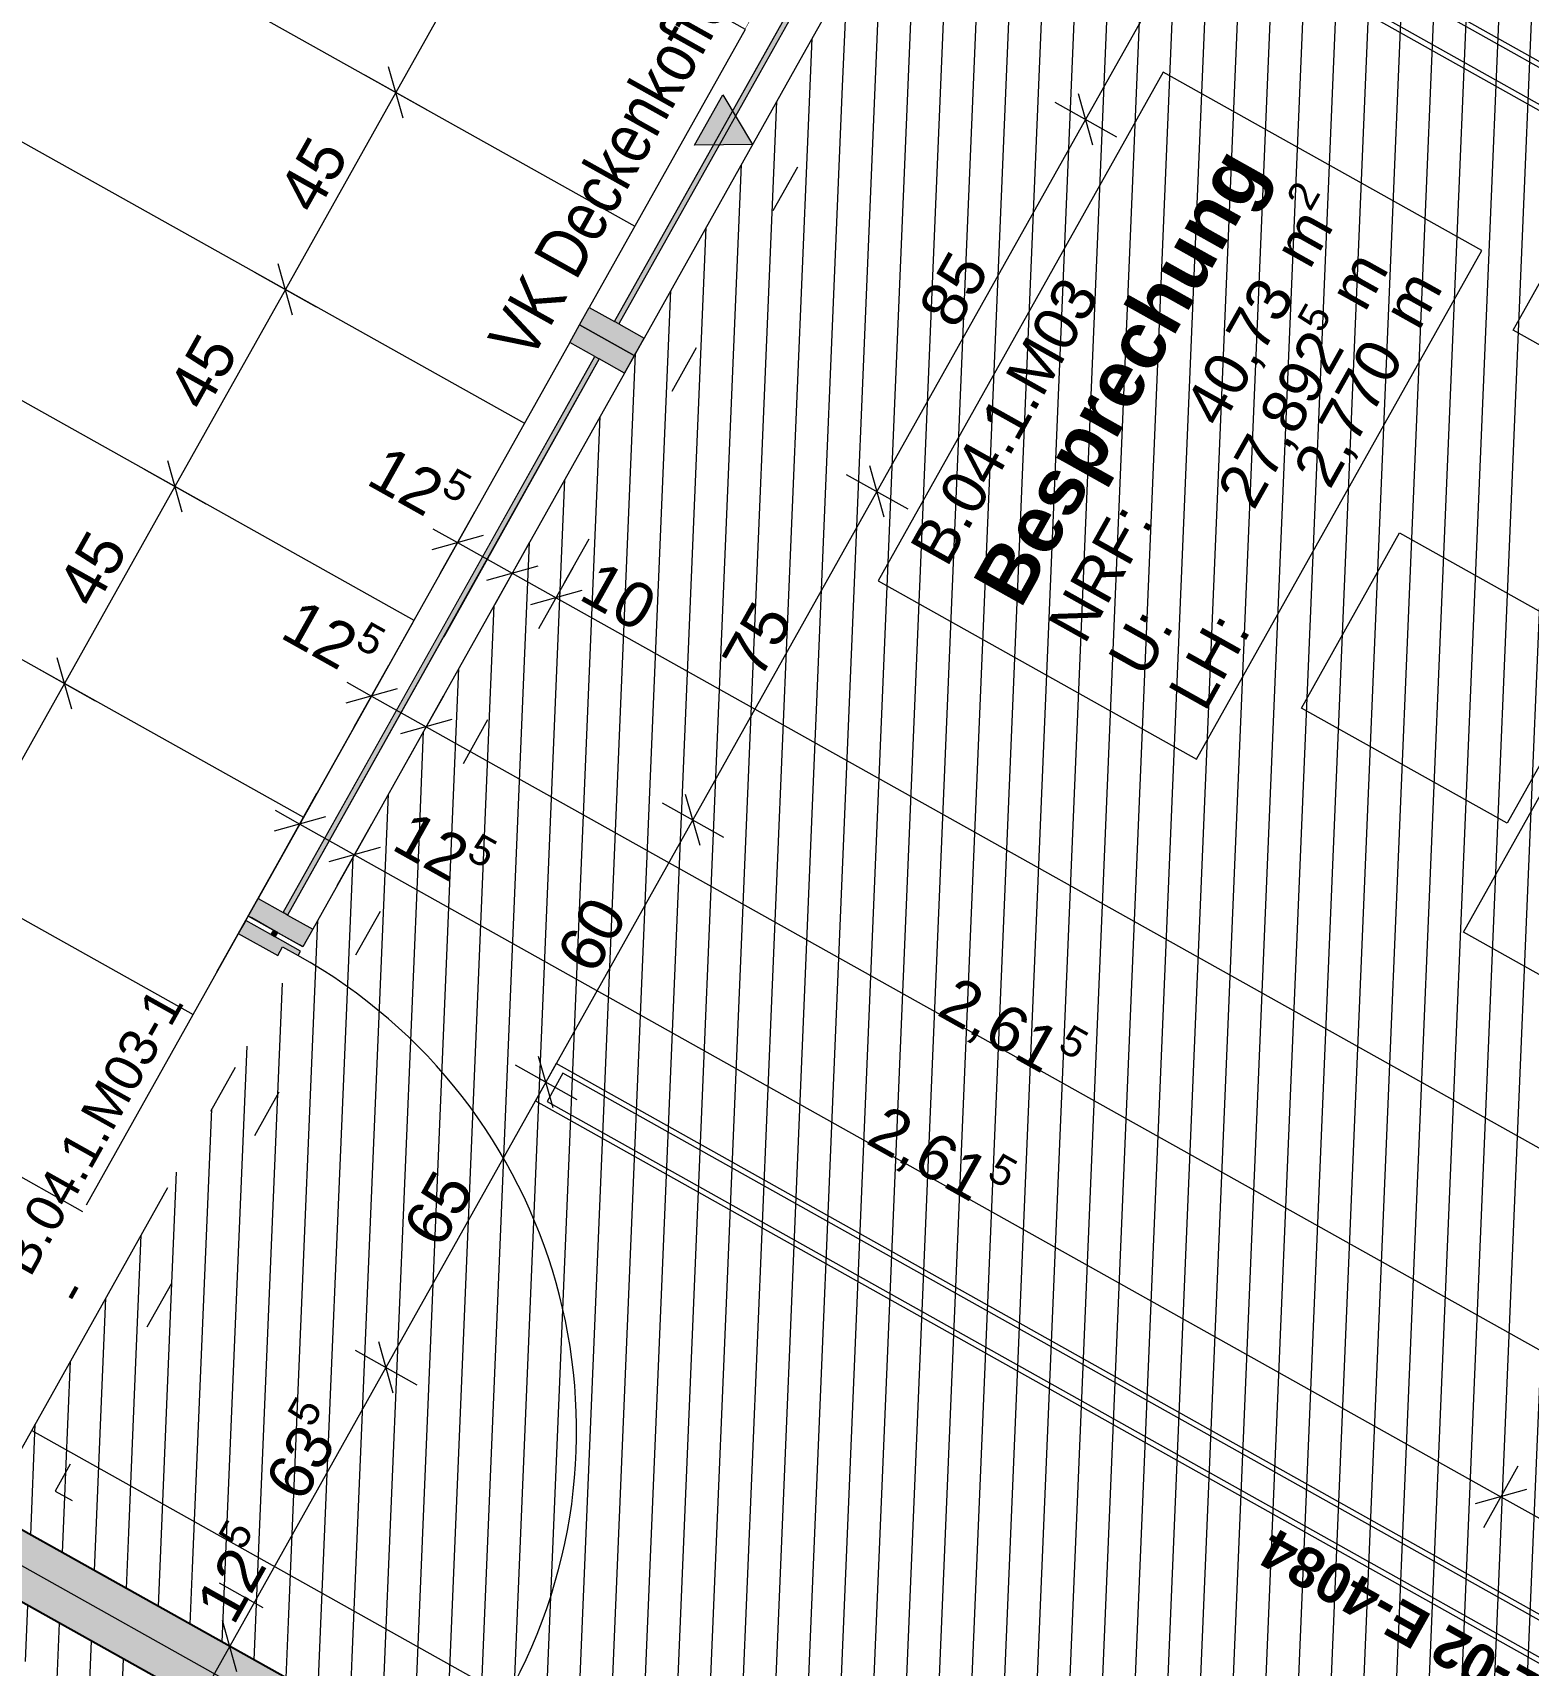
# Model space of a CAD drawing. Header units: metres. Extents: x -27.1 to 50.1, y 105.7 to 163.4.
# Drawn here: x -11.819 to -8.84, y 118.4 to 121.653 of the extents above; entities that cross this region are included whole.
import ezdxf

# ---------------------------------------------------------------- set-up
doc = ezdxf.new("R2010")
doc.units = ezdxf.units.M
doc.header["$MEASUREMENT"] = 0
for name, pattern in [('Punktlinie_ eng', [0.00075, 0, -0.00075]), ('Strichlinie-über-Schnitt', [0.0023, 0.0008, -0.0015]), ('Strichpunktlinie', [0.006703, 0.003528, -0.001764, 0, -0.001411]), ('Wipeout_Contour', [1, 0, -1])]:
    doc.linetypes.add(name, pattern=pattern)
for name, color, linetype in [('00  Raster', 7, 'Continuous'), ('20  Decke Abhangdecke', 7, 'Continuous'), ('20  Decke Abhangdecke_Deckschraffur', 7, 'Continuous'), ('20  Deckenspiegel + Einbauten', 7, 'Continuous'), ('20  Wand Leichtbau', 7, 'Continuous'), ('20 Wand Leichtbau MIETERAUSBAU', 7, 'Continuous'), ('40  Bemaßung 1_ 50 Deckenspiegel', 7, 'Continuous'), ('40 Text Ausbau 1_50 Deckenspiegel', 7, 'Continuous'), ('50 NUF - Raumstempel MIETERAUSBAU', 7, 'Continuous'), ('Neubau_20  Decke Abhangdecke', 7, 'Continuous'), ('Neubau_20  Decke Abhangdecke_Deckschraffur', 7, 'Continuous'), ('Neubau_20  Deckenspiegel + Einbauten', 7, 'Continuous'), ('Neubau_20  Möbel', 7, 'Continuous'), ('Neubau_20 Wand Leichtbau MIETERAUSBAU', 7, 'Continuous'), ('Neubau_20 Wand Leichtbau MIETERAUSBAU_Deckschraffur', 7, 'Continuous'), ('Neubau_20 Wand Leichtbau MIETERAUSBAU_Fenster', 7, 'Continuous'), ('Neubau_20 Wand Leichtbau MIETERAUSBAU_Schnittschraffur', 7, 'Continuous'), ('Neubau_20 Wand Leichtbau MIETERAUSBAU_Tür', 7, 'Continuous'), ('Neubau_40  Bemaßung 1_ 50 Deckenspiegel', 7, 'Continuous'), ('Neubau_40 Text Ausbau 1_50 Deckenspiegel', 7, 'Continuous'), ('Neubau_50 NUF - Raumstempel MIETERAUSBAU', 7, 'Continuous')]:
    doc.layers.add(name, color=color, linetype=linetype)
doc.styles.add('ERSTELLTER_STIL_1', font='arial.ttf')
doc.styles.add('ERSTELLTER_STIL_2', font='arial.ttf')
doc.styles.add('ERSTELLTER_STIL_3', font='')
doc.styles.get('ERSTELLTER_STIL_3').set_extended_font_data('Arial Narrow')
pattern_1 = [(87.605446, (0, 0), (-0.06494324, 0.002715745), [])]

msp = doc.modelspace()

# ---------------------------------------------------------------- hatches: boundary and pattern name
at = {"layer": 'Neubau_20  Decke Abhangdecke_Deckschraffur', "linetype": 'Continuous', "lineweight": 18, "true_color": 0xffd5aa}
h = msp.add_hatch(dxfattribs=at)
h.set_pattern_fill('Mauerwerk_0001', color=41, style=0, pattern_type=2)
h.set_pattern_definition(pattern_1)
h.paths.add_polyline_path([(-8.507, 124.7815), (-11.9098, 118.7084), (-7.6128, 116.3019), (-7.5387, 116.4341), (-7.1636, 116.2239), (-4.7342, 120.5597), (-5.1093, 120.7699), (-4.8992, 121.145), (-4.524, 120.9348), (-3.786, 122.2521), (-8.4581, 124.8688)])
h.paths.add_polyline_path([(-7.6516, 116.4372), (-11.7737, 118.7468), (-8.4198, 124.7327), (-4.2977, 122.4231)], flags=0)
h = msp.add_hatch(dxfattribs=at)
h.set_pattern_fill('Mauerwerk_0001', color=41, style=0, pattern_type=2)
h.set_pattern_definition(pattern_1)
h.paths.add_polyline_path([(-8.4198, 124.7327), (-11.7737, 118.7468), (-7.6516, 116.4372), (-4.2977, 122.4231)])
h = msp.add_hatch(dxfattribs=at)
h.set_pattern_fill('Mauerwerk_0001', color=41, style=0, pattern_type=2)
h.set_pattern_definition(pattern_1)
h.paths.add_polyline_path([(-13.6503, 119.5403), (-16.7847, 113.9461), (-15.1708, 113.0418), (-10.896, 110.6467), (-10.4337, 110.3876), (-7.3738, 115.8488), (-7.7489, 116.059), (-7.6739, 116.1928), (-11.9709, 118.5994), (-12.0799, 118.6605)])
h.paths.add_polyline_path([(-10.8472, 110.7339), (-16.6486, 113.9845), (-13.6119, 119.4042), (-7.8105, 116.1537)], flags=0)
at = {"layer": 'Neubau_20 Wand Leichtbau MIETERAUSBAU_Schnittschraffur', "linetype": 'Continuous', "lineweight": 0, "true_color": 0xffffff}
msp.add_hatch(color=7, dxfattribs=at).paths.add_polyline_path([(-11.3442, 119.8559), (-11.3355, 119.851), (-11.3306, 119.8597), (-11.3393, 119.8646)])
at = {"layer": 'Neubau_20 Wand Leichtbau MIETERAUSBAU_Schnittschraffur', "linetype": 'Continuous', "lineweight": 18}
msp.add_hatch(color=9, dxfattribs=at).paths.add_polyline_path([(-11.9098, 118.7084), (-11.9709, 118.5994), (-7.6608, 116.1855), (-7.6303, 116.24), (-7.5997, 116.2946)])

# ---------------------------------------------------------------- linework, layer by layer
at = {"layer": '20  Wand Leichtbau', "color": 7, "linetype": 'Strichlinie-über-Schnitt', "lineweight": 18, "ltscale": 1000, "flags": 128}
for points in [[(-6.8241, 128.0409), (-12.0494, 118.715)], [(-11.9403, 118.6539), (-6.715, 127.9798)]]:
    msp.add_lwpolyline(points, dxfattribs=at)
at = {"layer": '40  Bemaßung 1_ 50 Deckenspiegel', "color": 7, "linetype": 'Continuous', "lineweight": 13, "ltscale": 1000}
for p, q in [((-9.4773, 121.9164), (-9.7219, 121.4799)), ((-9.7832, 121.5143), (-9.6606, 121.4455)), ((-9.7075, 121.4288), (-9.7363, 121.5309)), ((-9.7219, 121.4799), (-10.1374, 120.7384)), ((-10.123, 120.6873), (-10.1518, 120.7894)), ((-10.1987, 120.7727), (-10.076, 120.704)), ((-10.1374, 120.7384), (-10.504, 120.0841)), ((-10.5653, 120.1184), (-10.4426, 120.0497)), ((-10.4896, 120.033), (-10.5184, 120.1351)), ((-10.504, 120.0841), (-10.7967, 119.5617)), ((-10.858, 119.596), (-10.7353, 119.5273)), ((-10.7823, 119.5106), (-10.8111, 119.6127)), ((-10.7967, 119.5617), (-11.1152, 118.9932)), ((-11.1008, 118.9421), (-11.1296, 119.0442)), ((-11.1766, 119.0275), (-11.0539, 118.9588)), ((-11.1152, 118.9932), (-11.4262, 118.438)), ((-8.9291, 118.6743), (-8.8604, 118.797)), ((-8.8437, 118.75), (-8.9458, 118.7213)), ((-8.8947, 118.7357), (-6.6937, 117.5024)), ((-11.4119, 118.387), (-11.4406, 118.4891)), ((-11.4876, 118.4724), (-11.3649, 118.4037)), ((-11.4262, 118.438), (-11.4873, 118.329))]:
    msp.add_line(p, q, dxfattribs=at)
at = {"layer": 'Neubau_20  Decke Abhangdecke', "color": 7, "linetype": 'Punktlinie_ eng', "lineweight": 13, "ltscale": 1000, "flags": 128}
for points in [[(-8.507, 124.7815), (-11.9098, 118.7084), (-7.6128, 116.3019), (-7.5387, 116.4341), (-7.1636, 116.2239), (-4.7342, 120.5597), (-5.1093, 120.7699), (-4.8992, 121.145), (-4.524, 120.9348), (-3.786, 122.2521), (-8.4581, 124.8688)], [(-7.6516, 116.4372), (-11.7737, 118.7468), (-8.4198, 124.7327), (-4.2977, 122.4231)], [(-8.4198, 124.7327), (-11.7737, 118.7468), (-7.6516, 116.4372), (-4.2977, 122.4231)], [(-13.6503, 119.5403), (-16.7847, 113.9461), (-15.1708, 113.0418), (-10.896, 110.6467), (-10.4337, 110.3876), (-7.3738, 115.8488), (-7.7489, 116.059), (-7.6739, 116.1928), (-11.9709, 118.5994), (-12.0799, 118.6605)]]:
    msp.add_lwpolyline(points, close=True, dxfattribs=at)
at = {"layer": 'Neubau_20  Deckenspiegel + Einbauten', "color": 7, "linetype": 'Continuous', "lineweight": 13, "ltscale": 1000, "flags": 128}
for points in [[(-9.4981, 121.8794), (-5.899, 119.8619), (-5.8574, 119.936), (-9.4565, 121.9535)], [(-9.4746, 121.8782), (-5.9122, 119.8813), (-5.8809, 119.9371), (-9.4433, 121.9341)], [(-10.8175, 119.5246), (-7.2183, 117.5071), (-7.1768, 117.5812), (-10.7759, 119.5987)], [(-10.794, 119.5235), (-7.2315, 117.5265), (-7.2002, 117.5823), (-10.7627, 119.5793)]]:
    msp.add_lwpolyline(points, close=True, dxfattribs=at)
at = {"layer": 'Neubau_20  Möbel', "color": 9, "linetype": 'Continuous', "lineweight": 18, "ltscale": 1000, "flags": 128}
for points in [[(-7.7478, 119.1765), (-8.9691, 119.8608), (-7.7033, 122.1199), (-6.482, 121.4356)], [(-8.2646, 121.1795), (-8.4602, 120.8305), (-8.8702, 121.0603), (-8.6747, 121.4092)], [(-8.6866, 120.4264), (-8.8821, 120.0775), (-9.2921, 120.3072), (-9.0966, 120.6562)]]:
    msp.add_lwpolyline(points, close=True, dxfattribs=at)
at = {"layer": 'Neubau_20 Wand Leichtbau MIETERAUSBAU', "color": 7, "linetype": 'Continuous', "lineweight": 13, "ltscale": 1000}
for p, q in [((-11.3825, 119.8888), (-11.3895, 119.8927)), ((-11.335, 119.8622), (-11.3825, 119.8888)), ((-11.2874, 119.8355), (-11.335, 119.8622)), ((-11.2805, 119.8316), (-11.2874, 119.8355))]:
    msp.add_line(p, q, dxfattribs=at)
at = {"layer": 'Neubau_20 Wand Leichtbau MIETERAUSBAU', "color": 7, "linetype": 'Continuous', "lineweight": 25, "ltscale": 1000, "flags": 128}
for points in [[(-7.5997, 116.2946), (-11.9098, 118.7084)], [(-11.9709, 118.5994), (-7.6608, 116.1855)]]:
    msp.add_lwpolyline(points, dxfattribs=at)
at = {"layer": 'Neubau_20 Wand Leichtbau MIETERAUSBAU_Tür', "color": 7, "linetype": 'Continuous', "lineweight": 18, "ltscale": 1000}
for p, q in [((-11.3944, 119.884), (-11.4091, 119.8578)), ((-11.4091, 119.8578), (-11.3305, 119.8138)), ((-11.3393, 119.8646), (-11.3442, 119.8559)), ((-11.3306, 119.8597), (-11.3442, 119.8559)), ((-11.3442, 119.8559), (-11.3355, 119.851)), ((-11.3306, 119.8597), (-11.3393, 119.8646)), ((-11.3393, 119.8646), (-11.3355, 119.851)), ((-11.3355, 119.851), (-11.3306, 119.8597)), ((-11.3305, 119.8138), (-11.3208, 119.8313)), ((-11.3208, 119.8313), (-11.2902, 119.8142)), ((-11.2902, 119.8142), (-11.2853, 119.8229)), ((-11.8206, 118.8676), (-10.874, 118.3373))]:
    msp.add_line(p, q, dxfattribs=at)
at = {"layer": 'Neubau_20 Wand Leichtbau MIETERAUSBAU_Tür', "color": 7, "linetype": 'Continuous', "lineweight": 13, "ltscale": 1000}
msp.add_line((-11.2805, 119.8316), (-11.2874, 119.8355), dxfattribs=at)
msp.add_line((-11.2805, 119.8316), (-11.2874, 119.8355), dxfattribs=at)
msp.add_arc((-11.8206, 118.8676), 1.085, 330.738, 60.738, dxfattribs=at)
at = {"layer": 'Neubau_40  Bemaßung 1_ 50 Deckenspiegel', "color": 7, "linetype": 'Continuous', "lineweight": 13, "ltscale": 1000}
for p, q in [((-10.8755, 121.9263), (-11.0954, 121.5338)), ((-11.1568, 121.5681), (-11.0341, 121.4994)), ((-11.081, 121.4827), (-11.1098, 121.5848)), ((-11.0954, 121.5338), (-11.3154, 121.1412)), ((-11.301, 121.0901), (-11.3298, 121.1922)), ((-11.3767, 121.1756), (-11.254, 121.1068)), ((-11.3154, 121.1412), (-11.5353, 120.7486)), ((-11.521, 120.6976), (-11.5497, 120.7997)), ((-11.5967, 120.783), (-11.474, 120.7142)), ((-11.5353, 120.7486), (-11.7553, 120.356)), ((-11.7409, 120.305), (-11.7697, 120.4071)), ((-11.8166, 120.3904), (-11.694, 120.3217)), ((-11.7553, 120.356), (-11.9753, 119.9635))]:
    msp.add_line(p, q, dxfattribs=at)
at = {"layer": 'Neubau_50 NUF - Raumstempel MIETERAUSBAU', "color": 7, "linetype": 'Continuous', "lineweight": 13, "ltscale": 1000}
for p, q in [((-9.5671, 121.5742), (-10.1351, 120.5603)), ((-8.933, 121.219), (-9.5671, 121.5742)), ((-9.5011, 120.2051), (-8.933, 121.219)), ((-10.1351, 120.5603), (-9.5011, 120.2051))]:
    msp.add_line(p, q, dxfattribs=at)

# ---------------------------------------------------------------- texts
at = {"layer": '20  Deckenspiegel + Einbauten', "color": 7, "linetype": 'Continuous', "lineweight": 13, "insert": (-9.0819, 118.4366), "char_height": 0.08, "attachment_point": 2, "rotation": 150.7271, "style": 'ERSTELLTER_STIL_2'}
msp.add_mtext('\\A1;{\\pqc;\\fArial|b1|i0|c0|p38;LL-02 E-40\\fArial|b1|i0|c0|p38;84}', dxfattribs=at)
at = {"layer": '20 Wand Leichtbau MIETERAUSBAU', "color": 7, "linetype": 'Continuous', "lineweight": 18, "char_height": 0.075, "attachment_point": 1, "rotation": 60.738, "style": 'ERSTELLTER_STIL_1'}
for s, insert in [('\\A1;{\\pql;\\pt0;\\fArial|b0|i0|c0|p38;B.04.1.M03-1}', (-11.8889, 119.2074)), ('\\A1;{\\pql;\\pt0;\\fArial|b0|i0|c0|p38;-}', (-11.786, 119.1498))]:
    msp.add_mtext(s, dxfattribs=dict(at, insert=insert))
at = {"layer": '40  Bemaßung 1_ 50 Deckenspiegel', "color": 7, "linetype": 'Continuous', "lineweight": 13, "char_height": 0.09, "width": 0.136595, "attachment_point": 7, "rotation": 60.738, "style": 'ERSTELLTER_STIL_1'}
for s, insert in [('\\A1;{\\pql;\\fArial|b0|i0|c0|p38;45}', (-11.2545, 121.2867)), ('\\A1;{\\pql;\\fArial|b0|i0|c0|p38;85}', (-9.9787, 121.0583)), ('\\A1;{\\pql;\\fArial|b0|i0|c0|p38;45}', (-11.4745, 120.8941)), ('\\A1;{\\pql;\\fArial|b0|i0|c0|p38;45}', (-11.6944, 120.5015)), ('\\A1;{\\pql;\\fArial|b0|i0|c0|p38;75}', (-10.3698, 120.3604)), ('\\A1;{\\pql;\\fArial|b0|i0|c0|p38;60}', (-10.6994, 119.7721)), ('\\A1;{\\pql;\\fArial|b0|i0|c0|p38;65}', (-11.005, 119.2266))]:
    msp.add_mtext(s, dxfattribs=dict(at, insert=insert))
at = {"layer": '40  Bemaßung 1_ 50 Deckenspiegel', "color": 7, "linetype": 'Continuous', "lineweight": 13, "char_height": 0.09, "attachment_point": 7, "style": 'ERSTELLTER_STIL_1'}
for s, insert, rotation in [('\\A1;{\\pql;\\fArial|b0|i0|c0|p38;2,61\\fArial|b0|i0|c0|p38;\\A1{\\H.66x;\\S5^  ;}}', (-10.0338, 119.6743), 330.738), ('\\A1;{\\pql;\\fArial|b0|i0|c0|p38;2,61\\fArial|b0|i0|c0|p38;\\A1{\\H.66x;\\S5^  ;}}', (-10.1752, 119.4183), 330.738), ('\\A1;{\\pql;\\fArial|b0|i0|c0|p38;63\\fArial|b0|i0|c0|p38;\\A1{\\H.66x;\\S5^  ;}}', (-11.2582, 118.7086), 60.738), ('\\A1;{\\pql;\\fArial|b0|i0|c0|p38;12\\fArial|b0|i0|c0|p38;\\A1{\\H.66x;\\S5^  ;}}', (-11.3958, 118.464), 60.738)]:
    msp.add_mtext(s, dxfattribs=dict(at, insert=insert, rotation=rotation))
at = {"layer": '50 NUF - Raumstempel MIETERAUSBAU', "color": 7, "linetype": 'Continuous', "lineweight": 18, "attachment_point": 1, "rotation": 60.738}
for s, insert, char_height, style in [('\\A1;{\\pqj;\\pt0;\\fArial|b1|i0|c0|p38;Besprechung}', (-9.9495, 120.5577), 0.1125, 'ERSTELLTER_STIL_2'), ('\\A1;{\\pql;\\pt0,0.1;\\fArial|b0|i0|c0|p38;40,73\\fArial|b0|i0|c0|p38;\\A1{\\H.66x;\\S^  ;}\\fArial|b0|i0|c0|p38; m\\fArial|b0|i0|c0|p38;\\A1{\\H.66x;\\S2^  ;}}', (-9.5516, 120.9179), 0.0875, 'ERSTELLTER_STIL_1'), ('\\A1;{\\pql;\\pt0,0.1;\\fArial|b0|i0|c0|p38;27,892\\fArial|b0|i0|c0|p38;\\A1{\\H.66x;\\S5^  ;}\\fArial|b0|i0|c0|p38; m\\fArial|b0|i0|c0|p38;\\A1{\\H.66x;\\S^  ;}}', (-9.4857, 120.7541), 0.0875, 'ERSTELLTER_STIL_1'), ('\\A1;{\\pql;\\pt0;\\fArial|b0|i0|c0|p38;B.04.1.M03}', (-10.0745, 120.6277), 0.0875, 'ERSTELLTER_STIL_1'), ('\\A1;{\\pql;\\pt0,0.1;\\fArial|b0|i0|c0|p38;2,770\\fArial|b0|i0|c0|p38;\\A1{\\H.66x;\\S^  ;}\\fArial|b0|i0|c0|p38; m\\fArial|b0|i0|c0|p38;\\A1{\\H.66x;\\S^  ;}}', (-9.3119, 120.7831), 0.0875, 'ERSTELLTER_STIL_1'), ('\\A1;{\\pqj;\\pt0;\\fArial|b0|i0|c0|p38;NRF: }', (-9.8003, 120.4741), 0.0875, 'ERSTELLTER_STIL_1'), ('\\A1;{\\pqj;\\pt0;\\fArial|b0|i0|c0|p38;U: }', (-9.6803, 120.4069), 0.0875, 'ERSTELLTER_STIL_1'), ('\\A1;{\\pqj;\\pt0;\\fArial|b0|i0|c0|p38;LH: }', (-9.5604, 120.3396), 0.0875, 'ERSTELLTER_STIL_1')]:
    msp.add_mtext(s, dxfattribs=dict(at, insert=insert, char_height=char_height, style=style))

# ---------------------------------------------------------------- next in the draw order: wipeouts: each hides what was drawn before it
at = {"color": 254, "linetype": 'Wipeout_Contour', "lineweight": 0, "ltscale": 489.251249}
msp.add_wipeout([(-10.0304, 122.1803), (-10.3408, 121.6263), (-10.2906, 121.5982), (-9.9802, 122.1522)], dxfattribs=at).dxf.layer = 'Neubau_20 Wand Leichtbau MIETERAUSBAU_Deckschraffur'

# ---------------------------------------------------------------- next in the draw order: wipeouts: each hides what was drawn before it
at = {"color": 254, "linetype": 'Wipeout_Contour', "lineweight": 0, "ltscale": 489.402385}
msp.add_wipeout([(-10.3997, 121.6593), (-10.3495, 121.6312), (-10.0391, 122.1852), (-10.0893, 122.2133)], dxfattribs=at).dxf.layer = 'Neubau_20 Wand Leichtbau MIETERAUSBAU_Deckschraffur'

# ---------------------------------------------------------------- next in the draw order: wipeouts: each hides what was drawn before it
at = {"color": 254, "linetype": 'Wipeout_Contour', "lineweight": 0, "ltscale": 487.148242}
msp.add_wipeout([(-10.6512, 121.0724), (-10.601, 121.0443), (-10.2906, 121.5982), (-10.3408, 121.6263)], dxfattribs=at).dxf.layer = 'Neubau_20 Wand Leichtbau MIETERAUSBAU_Deckschraffur'

# ---------------------------------------------------------------- next in the draw order: linework, layer by layer
at = {"layer": 'Neubau_20 Wand Leichtbau MIETERAUSBAU_Fenster', "color": 7, "linetype": 'Continuous', "lineweight": 18, "ltscale": 1000}
for p, q in [((-9.9802, 122.1522), (-10.2906, 121.5982)), ((-10.601, 121.0443), (-10.6206, 121.0094))]:
    msp.add_line(p, q, dxfattribs=at)

# ---------------------------------------------------------------- next in the draw order: wipeouts: each hides what was drawn before it
at = {"color": 254, "linetype": 'Wipeout_Contour', "lineweight": 0, "ltscale": 487.300031}
msp.add_wipeout([(-10.3997, 121.6593), (-10.7101, 121.1054), (-10.6599, 121.0772), (-10.3495, 121.6312)], dxfattribs=at).dxf.layer = 'Neubau_20 Wand Leichtbau MIETERAUSBAU_Deckschraffur'

# ---------------------------------------------------------------- next in the draw order: hatches: boundary and pattern name
at = {"layer": 'Neubau_20 Wand Leichtbau MIETERAUSBAU_Schnittschraffur', "linetype": 'Continuous', "lineweight": 0, "true_color": 0xffffff}
for points in [[(-10.0304, 122.1803), (-10.0391, 122.1852), (-10.6599, 121.0772), (-10.6512, 121.0724)], [(-10.601, 121.0443), (-10.7101, 121.1054), (-10.7296, 121.0705), (-10.6206, 121.0094)]]:
    msp.add_hatch(color=7, dxfattribs=at).paths.add_polyline_path(points)
at = {"layer": 'Neubau_40 Text Ausbau 1_50 Deckenspiegel', "linetype": 'Continuous', "lineweight": 0, "true_color": 0xffffff}
msp.add_hatch(color=7, dxfattribs=at).paths.add_polyline_path([(-10.385, 121.4299), (-10.4441, 121.5291), (-10.5004, 121.4283)])

# ---------------------------------------------------------------- next in the draw order: linework, layer by layer
at = {"layer": 'Neubau_20 Wand Leichtbau MIETERAUSBAU_Fenster', "color": 7, "linetype": 'Continuous', "lineweight": 18, "ltscale": 1000}
for p, q in [((-10.6599, 121.0772), (-10.0391, 122.1852)), ((-10.0304, 122.1803), (-10.6512, 121.0724)), ((-10.3997, 121.6593), (-10.7101, 121.1054)), ((-10.2906, 121.5982), (-10.601, 121.0443)), ((-10.7296, 121.0705), (-10.7101, 121.1054)), ((-10.7101, 121.1054), (-10.6599, 121.0772)), ((-10.6206, 121.0094), (-10.7296, 121.0705)), ((-10.6512, 121.0724), (-10.6599, 121.0772)), ((-10.6512, 121.0724), (-10.601, 121.0443))]:
    msp.add_line(p, q, dxfattribs=at)
at = {"layer": 'Neubau_40 Text Ausbau 1_50 Deckenspiegel', "color": 7, "linetype": 'Continuous', "lineweight": 18, "ltscale": 1000, "flags": 128}
msp.add_lwpolyline([(-10.385, 121.4299), (-10.5004, 121.4283), (-10.4441, 121.5291)], close=True, dxfattribs=at)

# ---------------------------------------------------------------- next in the draw order: wipeouts: each hides what was drawn before it
at = {"color": 254, "linetype": 'Wipeout_Contour', "lineweight": 0, "ltscale": 484.7853}
msp.add_wipeout([(-10.6903, 121.0026), (-11.0007, 120.4486), (-10.9505, 120.4205), (-10.6401, 120.9745)], dxfattribs=at).dxf.layer = 'Neubau_20 Wand Leichtbau MIETERAUSBAU_Deckschraffur'

# ---------------------------------------------------------------- next in the draw order: linework, layer by layer
at = {"layer": 'Neubau_20 Wand Leichtbau MIETERAUSBAU_Fenster', "color": 7, "linetype": 'Continuous', "lineweight": 18, "ltscale": 1000}
msp.add_line((-10.6206, 121.0094), (-10.6401, 120.9745), dxfattribs=at)

# ---------------------------------------------------------------- next in the draw order: wipeouts: each hides what was drawn before it
at = {"color": 254, "linetype": 'Wipeout_Contour', "lineweight": 0, "ltscale": 484.937828}
msp.add_wipeout([(-11.0596, 120.4816), (-11.0094, 120.4535), (-10.699, 121.0075), (-10.7492, 121.0356)], dxfattribs=at).dxf.layer = 'Neubau_20 Wand Leichtbau MIETERAUSBAU_Deckschraffur'

# ---------------------------------------------------------------- next in the draw order: hatches: boundary and pattern name
at = {"layer": 'Neubau_20 Wand Leichtbau MIETERAUSBAU_Schnittschraffur', "linetype": 'Continuous', "lineweight": 0, "true_color": 0xffffff}
msp.add_hatch(color=7, dxfattribs=at).paths.add_polyline_path([(-10.6206, 121.0094), (-10.7296, 121.0705), (-10.7492, 121.0356), (-10.6401, 120.9745)])

# ---------------------------------------------------------------- next in the draw order: linework, layer by layer
at = {"layer": '40  Bemaßung 1_ 50 Deckenspiegel', "color": 7, "linetype": 'Continuous', "lineweight": 13, "ltscale": 1000}
for p, q in [((-11.0069, 120.5755), (-10.9382, 120.6982)), ((-11.0216, 120.6644), (-10.9726, 120.6369)), ((-10.9215, 120.6512), (-11.0236, 120.6225)), ((-10.9726, 120.6369), (-10.8635, 120.5758)), ((-10.8979, 120.5144), (-10.8291, 120.6371)), ((-10.8125, 120.5901), (-10.9146, 120.5614)), ((-10.8635, 120.5758), (-10.7763, 120.5269)), ((-10.8106, 120.4655), (-10.7419, 120.5882)), ((-10.7252, 120.5413), (-10.8273, 120.5125)), ((-10.7763, 120.5269), (-6.6542, 118.2173))]:
    msp.add_line(p, q, dxfattribs=at)
at = {"layer": 'Neubau_20 Wand Leichtbau MIETERAUSBAU_Fenster', "color": 7, "linetype": 'Continuous', "lineweight": 18, "ltscale": 1000}
for p, q in [((-10.7492, 121.0356), (-10.7296, 121.0705)), ((-10.7296, 121.0705), (-10.6206, 121.0094)), ((-10.699, 121.0075), (-10.7492, 121.0356)), ((-10.699, 121.0075), (-10.6903, 121.0026)), ((-10.6401, 120.9745), (-10.6903, 121.0026))]:
    msp.add_line(p, q, dxfattribs=at)

# ---------------------------------------------------------------- next in the draw order: texts
at = {"layer": '40  Bemaßung 1_ 50 Deckenspiegel', "color": 7, "linetype": 'Continuous', "lineweight": 13, "insert": (-11.1705, 120.7319), "char_height": 0.09, "attachment_point": 7, "rotation": 330.738, "style": 'ERSTELLTER_STIL_1'}
msp.add_mtext('\\A1;{\\pql;\\fArial|b0|i0|c0|p38;12\\fArial|b0|i0|c0|p38;\\A1{\\H.66x;\\S5^  ;}}', dxfattribs=at)
at = {"layer": '40  Bemaßung 1_ 50 Deckenspiegel', "color": 7, "linetype": 'Continuous', "lineweight": 13, "insert": (-10.7348, 120.5243), "char_height": 0.09, "width": 0.136595, "attachment_point": 7, "rotation": 330.738, "style": 'ERSTELLTER_STIL_1'}
msp.add_mtext('\\A1;{\\pql;\\fArial|b0|i0|c0|p38;10}', dxfattribs=at)
at = {"layer": '40 Text Ausbau 1_50 Deckenspiegel', "color": 7, "linetype": 'Continuous', "lineweight": 18, "insert": (-10.2861, 122.0464), "char_height": 0.1, "attachment_point": 6, "rotation": 60.7838, "style": 'ERSTELLTER_STIL_3'}
msp.add_mtext('\\A1;{\\pqr;\\fArial Narrow|b0|i0|c0|p38;VK Deckenkoffer +2,52}', dxfattribs=at)

# ---------------------------------------------------------------- next in the draw order: wipeouts: each hides what was drawn before it
at = {"color": 254, "linetype": 'Wipeout_Contour', "lineweight": 0, "ltscale": 482.691252}
msp.add_wipeout([(-11.3111, 119.8946), (-11.2609, 119.8665), (-10.9505, 120.4205), (-11.0007, 120.4486)], dxfattribs=at).dxf.layer = 'Neubau_20 Wand Leichtbau MIETERAUSBAU_Deckschraffur'

# ---------------------------------------------------------------- next in the draw order: linework, layer by layer
at = {"layer": 'Neubau_20 Wand Leichtbau MIETERAUSBAU_Fenster', "color": 7, "linetype": 'Continuous', "lineweight": 18, "ltscale": 1000}
for p, q in [((-10.6401, 120.9745), (-10.9505, 120.4205)), ((-11.2609, 119.8665), (-11.2805, 119.8316))]:
    msp.add_line(p, q, dxfattribs=at)
at = {"layer": 'Neubau_20 Wand Leichtbau MIETERAUSBAU_Tür', "color": 7, "linetype": 'Continuous', "lineweight": 18, "ltscale": 1000}
msp.add_line((-11.2853, 119.8229), (-11.3355, 119.851), dxfattribs=at)
at = {"layer": 'Neubau_20 Wand Leichtbau MIETERAUSBAU_Tür', "color": 7, "linetype": 'Continuous', "lineweight": 13, "ltscale": 1000}
msp.add_line((-11.2874, 119.8355), (-11.335, 119.8622), dxfattribs=at)
msp.add_line((-11.2874, 119.8355), (-11.335, 119.8622), dxfattribs=at)

# ---------------------------------------------------------------- next in the draw order: wipeouts: each hides what was drawn before it
at = {"color": 254, "linetype": 'Wipeout_Contour', "lineweight": 0, "ltscale": 482.844442}
msp.add_wipeout([(-11.0596, 120.4816), (-11.3699, 119.9276), (-11.3198, 119.8995), (-11.0094, 120.4535)], dxfattribs=at).dxf.layer = 'Neubau_20 Wand Leichtbau MIETERAUSBAU_Deckschraffur'

# ---------------------------------------------------------------- next in the draw order: hatches: boundary and pattern name
at = {"layer": '20  Decke Abhangdecke_Deckschraffur', "linetype": 'Continuous', "lineweight": 13}
h = msp.add_hatch(dxfattribs=at)
h.set_pattern_fill('Lamellendecke_Flurkoffer_8E', color=5, style=0, pattern_type=2)
h.set_pattern_definition([(150.738, (-7.6977, 127.36693), (0.219962, 0.392577), [])])
h.paths.add_polyline_path([(-13.5095, 119.7915), (-11.9392, 118.9117), (-8.6889, 124.7127), (-6.881, 127.9392), (-8.4514, 128.8191)])
at = {"layer": 'Neubau_20 Wand Leichtbau MIETERAUSBAU_Schnittschraffur', "linetype": 'Continuous', "lineweight": 0, "true_color": 0xffffff}
for points in [[(-10.6903, 121.0026), (-10.699, 121.0075), (-11.3198, 119.8995), (-11.3111, 119.8946)], [(-11.2609, 119.8665), (-11.3699, 119.9276), (-11.3895, 119.8927), (-11.2805, 119.8316)], [(-11.4091, 119.8578), (-11.3305, 119.8138), (-11.3208, 119.8313), (-11.2902, 119.8142), (-11.2853, 119.8229), (-11.3355, 119.851), (-11.3442, 119.8559), (-11.3944, 119.884)]]:
    msp.add_hatch(color=7, dxfattribs=at).paths.add_polyline_path(points)

# ---------------------------------------------------------------- next in the draw order: linework, layer by layer
at = {"layer": '00  Raster', "color": 5, "linetype": 'Strichpunktlinie', "lineweight": 13, "ltscale": 1000}
msp.add_line((-2.9829, 113.635), (-22.5923, 124.6222), dxfattribs=at)
at = {"layer": '20  Decke Abhangdecke', "color": 7, "linetype": 'Strichlinie-über-Schnitt', "lineweight": 13, "ltscale": 1000, "flags": 128}
msp.add_lwpolyline([(-13.5095, 119.7915), (-8.4514, 128.8191), (-6.881, 127.9392), (-8.6889, 124.7127), (-11.9392, 118.9117)], close=True, dxfattribs=at)
at = {"layer": '40  Bemaßung 1_ 50 Deckenspiegel', "color": 7, "linetype": 'Continuous', "lineweight": 13, "ltscale": 1000}
for p, q in [((-11.1783, 120.2697), (-11.1095, 120.3924)), ((-11.0928, 120.3455), (-11.1949, 120.3167)), ((-11.193, 120.3586), (-11.1439, 120.3311)), ((-11.1439, 120.3311), (-11.0348, 120.27)), ((-11.0692, 120.2086), (-11.0005, 120.3313)), ((-10.9838, 120.2844), (-11.0859, 120.2556)), ((-11.0348, 120.27), (-8.7549, 118.9925)), ((-11.3212, 120.0146), (-11.2525, 120.1373)), ((-11.3359, 120.1035), (-11.2868, 120.076)), ((-11.2358, 120.0903), (-11.3379, 120.0616)), ((-11.2868, 120.076), (-11.1778, 120.0149)), ((-11.2122, 119.9535), (-11.1434, 120.0762)), ((-11.1267, 120.0292), (-11.2288, 120.0005)), ((-11.1778, 120.0149), (-8.8947, 118.7357))]:
    msp.add_line(p, q, dxfattribs=at)
at = {"layer": 'Neubau_20 Wand Leichtbau MIETERAUSBAU_Fenster', "color": 7, "linetype": 'Continuous', "lineweight": 18, "ltscale": 1000}
for p, q in [((-10.7492, 121.0356), (-11.0596, 120.4816)), ((-11.3198, 119.8995), (-10.699, 121.0075)), ((-10.6903, 121.0026), (-11.3111, 119.8946)), ((-11.0596, 120.4816), (-11.3699, 119.9276)), ((-10.9505, 120.4205), (-11.2609, 119.8665)), ((-11.3895, 119.8927), (-11.3699, 119.9276)), ((-11.3699, 119.9276), (-11.3198, 119.8995)), ((-11.2805, 119.8316), (-11.3895, 119.8927)), ((-11.3111, 119.8946), (-11.3198, 119.8995)), ((-11.3111, 119.8946), (-11.2609, 119.8665))]:
    msp.add_line(p, q, dxfattribs=at)
at = {"layer": 'Neubau_20 Wand Leichtbau MIETERAUSBAU_Tür', "color": 7, "linetype": 'Continuous', "lineweight": 18, "ltscale": 1000}
msp.add_line((-11.3442, 119.8559), (-11.3944, 119.884), dxfattribs=at)
at = {"layer": 'Neubau_20 Wand Leichtbau MIETERAUSBAU_Tür', "color": 7, "linetype": 'Continuous', "lineweight": 13, "ltscale": 1000}
for p, q in [((-11.3825, 119.8888), (-11.3895, 119.8927)), ((-11.3825, 119.8888), (-11.3895, 119.8927)), ((-11.335, 119.8622), (-11.3825, 119.8888)), ((-11.335, 119.8622), (-11.3825, 119.8888))]:
    msp.add_line(p, q, dxfattribs=at)

# ---------------------------------------------------------------- next in the draw order: texts
at = {"layer": '40  Bemaßung 1_ 50 Deckenspiegel', "color": 7, "linetype": 'Continuous', "lineweight": 13, "char_height": 0.09, "attachment_point": 7, "rotation": 330.738, "style": 'ERSTELLTER_STIL_1'}
for insert in [(-11.3419, 120.4261), (-11.12, 120.0042)]:
    msp.add_mtext('\\A1;{\\pql;\\fArial|b0|i0|c0|p38;12\\fArial|b0|i0|c0|p38;\\A1{\\H.66x;\\S5^  ;}}', dxfattribs=dict(at, insert=insert))

doc.saveas('drawing.dxf')
